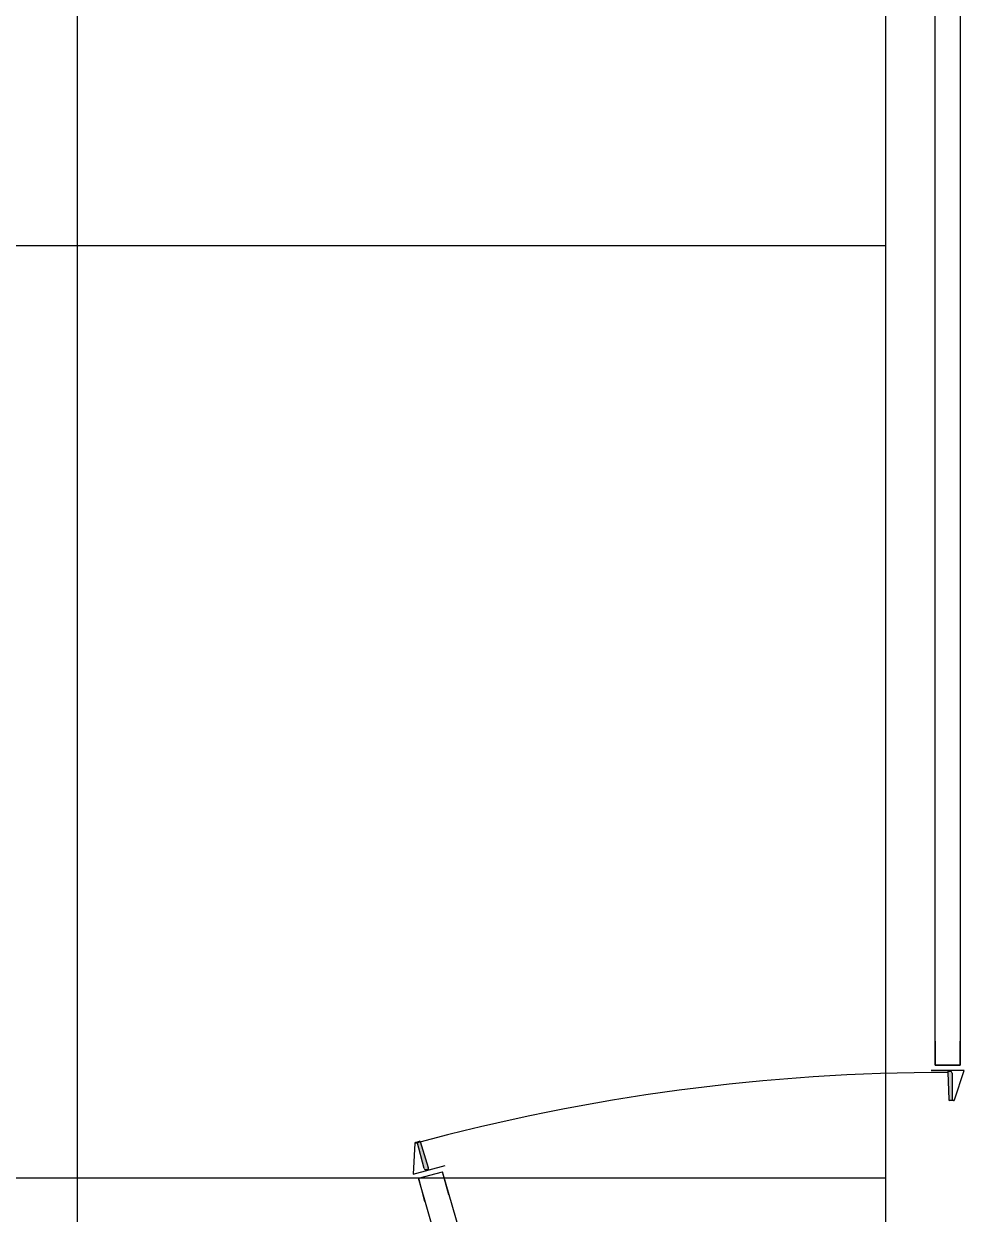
# Model space of a CAD drawing. Header units: millimetres. Extents: x 18456 to 179493, y -203649 to 469211.
# Drawn here: x 149851.5 to 150153.9, y 49444.4 to 49827.3 of the extents above; entities that cross this region are included whole.
import ezdxf

# ---------------------------------------------------------------- set-up
doc = ezdxf.new("R2010")
doc.units = ezdxf.units.MM
doc.layers.add('X-평면도(기본형)$0$FUR', color=6, linetype='Continuous', true_color=0xff00ff)
doc.layers.add('X-평면도(기본형)$0$TIL', color=5, linetype='Continuous', true_color=0x0000ff)

# ---------------------------------------------------------------- blocks, each defined once
blk = doc.blocks.new('X-평면도(기본형)$0$A$C019C01BD')
at = {"layer": 'X-평면도(기본형)$0$FUR', "true_color": 0x808080}
for points in [[(504.55, 625.21), (503.75, 625.21), (503.74, 625.21), (503.73, 625.22), (503.72, 625.22), (503.71, 625.22), (503.7, 625.22), (503.69, 625.22), (503.68, 625.22), (503.67, 625.23), (503.66, 625.23), (503.65, 625.23), (503.64, 625.24), (503.63, 625.24), (503.62, 625.24), (503.61, 625.25), (503.6, 625.25), (503.59, 625.26), (503.58, 625.26), (503.57, 625.27), (503.57, 625.28), (503.56, 625.28), (503.55, 625.29), (503.54, 625.3), (503.54, 625.3), (503.53, 625.31), (503.52, 625.32), (503.51, 625.33), (503.51, 625.33), (503.5, 625.34), (503.5, 625.35), (503.49, 625.36), (503.49, 625.37), (503.48, 625.38), (503.48, 625.39), (503.47, 625.4), (503.47, 625.41), (503.46, 625.42), (503.46, 625.43), (503.46, 625.44), (503.46, 625.45), (503.45, 625.46), (503.45, 625.47), (503.45, 625.48), (503.45, 625.49), (503.45, 625.5), (503.45, 625.51), (503.2, 634.25), (503.2, 634.26), (503.2, 634.27), (503.21, 634.28), (503.21, 634.29), (503.21, 634.3), (503.21, 634.31), (503.21, 634.32), (503.21, 634.33), (503.22, 634.34), (503.22, 634.35), (503.22, 634.36), (503.23, 634.37), (503.23, 634.38), (503.24, 634.39), (503.24, 634.4), (503.25, 634.4), (503.25, 634.41), (503.26, 634.42), (503.26, 634.43), (503.27, 634.44), (503.28, 634.45), (503.28, 634.46), (503.29, 634.46), (503.3, 634.47), (503.3, 634.48), (503.31, 634.48), (503.32, 634.49), (503.33, 634.5), (503.34, 634.5), (503.35, 634.51), (503.35, 634.51), (503.36, 634.52), (503.37, 634.52), (503.38, 634.53), (503.39, 634.53), (503.4, 634.54), (503.41, 634.54), (503.42, 634.54), (503.43, 634.54), (503.44, 634.55), (503.45, 634.55), (503.46, 634.55), (503.47, 634.55), (503.48, 634.55), (503.49, 634.55), (503.5, 634.55), (504.05, 634.55), (504.07, 634.55), (504.08, 634.55), (504.1, 634.55), (504.12, 634.55), (504.13, 634.55), (504.15, 634.54), (504.17, 634.54), (504.18, 634.53), (504.2, 634.53), (504.22, 634.52), (504.23, 634.52), (504.25, 634.51), (504.26, 634.5), (504.28, 634.5), (504.29, 634.49), (504.31, 634.48), (504.32, 634.47), (504.34, 634.46), (504.35, 634.45), (504.36, 634.44), (504.38, 634.43), (504.39, 634.42), (504.4, 634.41), (504.41, 634.39), (504.43, 634.38), (504.44, 634.37), (504.45, 634.36), (504.46, 634.34), (504.47, 634.33), (504.48, 634.31), (504.48, 634.3), (504.49, 634.28), (504.5, 634.27), (504.51, 634.25), (504.51, 634.24), (504.52, 634.22), (504.53, 634.2), (504.53, 634.19), (504.53, 634.17), (504.54, 634.16), (504.54, 634.14), (504.54, 634.12), (504.55, 634.1), (504.55, 634.09), (504.55, 634.07), (504.55, 634.05)], [(332.46, 611.88), (333.23, 612.09), (333.24, 612.09), (333.25, 612.09), (333.26, 612.09), (333.27, 612.1), (333.28, 612.1), (333.29, 612.1), (333.3, 612.1), (333.31, 612.1), (333.32, 612.1), (333.33, 612.1), (333.34, 612.1), (333.35, 612.09), (333.36, 612.09), (333.37, 612.09), (333.38, 612.09), (333.39, 612.09), (333.4, 612.08), (333.41, 612.08), (333.42, 612.08), (333.43, 612.07), (333.44, 612.07), (333.45, 612.06), (333.46, 612.06), (333.47, 612.05), (333.48, 612.05), (333.48, 612.04), (333.49, 612.03), (333.5, 612.03), (333.51, 612.02), (333.52, 612.01), (333.52, 612.01), (333.53, 612), (333.54, 611.99), (333.54, 611.98), (333.55, 611.98), (333.56, 611.97), (333.56, 611.96), (333.57, 611.95), (333.57, 611.94), (333.58, 611.93), (333.58, 611.92), (333.58, 611.91), (333.59, 611.9), (333.59, 611.89), (333.59, 611.88), (336.09, 603.51), (336.09, 603.5), (336.1, 603.49), (336.1, 603.48), (336.1, 603.46), (336.1, 603.45), (336.1, 603.44), (336.1, 603.43), (336.1, 603.42), (336.1, 603.41), (336.1, 603.4), (336.1, 603.39), (336.1, 603.38), (336.1, 603.37), (336.1, 603.36), (336.1, 603.35), (336.09, 603.34), (336.09, 603.33), (336.09, 603.32), (336.08, 603.31), (336.08, 603.3), (336.08, 603.29), (336.07, 603.28), (336.07, 603.27), (336.06, 603.26), (336.06, 603.26), (336.05, 603.25), (336.04, 603.24), (336.04, 603.23), (336.03, 603.22), (336.02, 603.21), (336.02, 603.21), (336.01, 603.2), (336, 603.19), (335.99, 603.19), (335.98, 603.18), (335.98, 603.17), (335.97, 603.17), (335.96, 603.16), (335.95, 603.16), (335.94, 603.15), (335.93, 603.15), (335.92, 603.14), (335.91, 603.14), (335.9, 603.14), (335.89, 603.13), (335.88, 603.13), (335.36, 602.99), (335.34, 602.98), (335.32, 602.98), (335.31, 602.98), (335.29, 602.98), (335.27, 602.97), (335.26, 602.97), (335.24, 602.97), (335.22, 602.97), (335.2, 602.97), (335.19, 602.97), (335.17, 602.98), (335.15, 602.98), (335.14, 602.98), (335.12, 602.98), (335.1, 602.99), (335.09, 602.99), (335.07, 603), (335.05, 603), (335.04, 603.01), (335.02, 603.02), (335.01, 603.02), (334.99, 603.03), (334.98, 603.04), (334.96, 603.05), (334.95, 603.06), (334.93, 603.07), (334.92, 603.08), (334.91, 603.09), (334.89, 603.1), (334.88, 603.11), (334.87, 603.12), (334.86, 603.13), (334.85, 603.15), (334.84, 603.16), (334.82, 603.17), (334.81, 603.19), (334.81, 603.2), (334.8, 603.22), (334.79, 603.23), (334.78, 603.25), (334.77, 603.26), (334.77, 603.28), (334.76, 603.29), (334.75, 603.31), (334.75, 603.33), (334.74, 603.34)]]:
    blk.add_hatch(color=8, dxfattribs=at).paths.add_polyline_path(points, flags=0)
at = {"layer": 'X-평면도(기본형)$0$FUR', "color": 4, "ltscale": 3, "true_color": 0x00ffff}
blk.add_line((483.13, 1200.3), (483.13, 0.3), dxfattribs=at)
at = {"layer": 'X-평면도(기본형)$0$FUR', "color": 8, "true_color": 0x808080}
for p, q in [((499.13, 644.3), (499.13, 636.61)), ((507.13, 636.61), (507.13, 644.3)), ((499.13, 636.61), (507.13, 636.61)), ((499.13, 636.61), (507.13, 636.61)), ((507.13, 636.61), (499.13, 636.61)), ((507, 636.61), (499.26, 636.61)), ((508.43, 634.88), (497.83, 634.88)), ((503.16, 634.88), (503.16, 634.88)), ((503.16, 634.88), (503.2, 634.25)), ((503.2, 634.25), (503.45, 625.51)), ((504.05, 634.55), (503.5, 634.55)), ((504.55, 634.05), (504.55, 625.21)), ((505.3, 625.43), (508.43, 634.88)), ((505.02, 625.21), (503.75, 625.21)), ((331.78, 611.48), (331.21, 601.54)), ((332.01, 611.76), (333.23, 612.09)), ((334.74, 603.34), (332.46, 611.88)), ((336.09, 603.51), (333.59, 611.88)), ((331.21, 601.54), (341.45, 604.29)), ((332.91, 600.21), (340.64, 602.28)), ((332.91, 600.21), (340.64, 602.28)), ((335.36, 602.99), (335.88, 603.13)), ((336.3, 602.91), (336.09, 603.51)), ((336.3, 602.91), (336.3, 602.91)), ((506.1, 34.78), (340.64, 602.28)), ((342.63, 594.85), (340.64, 602.28)), ((498.37, 32.71), (332.91, 600.21)), ((332.91, 600.21), (334.9, 592.78))]:
    blk.add_line(p, q, dxfattribs=at)
blk.add_lwpolyline([(499.13, 636.61), (499.13, 1185.3), (507.13, 1185.3), (507.13, 636.61)], dxfattribs=at)
for centre, radius, start, end in [((503.13, -19.59), 653.84, 89.99338, 105.19283), ((503.5, 634.25), 0.3, 90, 181.5984), ((504.05, 634.05), 0.5, 0, 90), ((503.75, 625.51), 0.3, 181.5984, 270), ((505.02, 625.51), 0.3, 270, 343.138), ((332.08, 611.47), 0.3, 105, 178.138), ((333.31, 611.8), 0.3, 16.5984, 105), ((335.23, 603.47), 0.5, 195, 285), ((335.8, 603.42), 0.3, 285, 16.5984)]:
    blk.add_arc(centre, radius, start, end, dxfattribs=at)
blk = doc.blocks.new('X-평면도(기본형)$0$BA23502100')
at = {"layer": 'X-평면도(기본형)$0$TIL'}
for p, q in [((800, 2350), (800, 1490)), ((1100, 2350), (1100, 1490)), ((600, 1750), (1700, 1750))]:
    blk.add_line(p, q, dxfattribs=at)
at = {"layer": 'X-평면도(기본형)$0$FUR', "linetype": 'ByBlock', "xscale": -1, "rotation": 90.00000000000001}
blk.add_blockref('X-평면도(기본형)$0$A$C019C01BD', (1700.3, 1973.13), dxfattribs=at)

msp = doc.modelspace()

# ---------------------------------------------------------------- block references
at = {"layer": 'X-평면도(기본형)$0$TIL', "xscale": -1, "rotation": 90}
msp.add_blockref('X-평면도(기본형)$0$BA23502100', (151618.63, 50556.08), dxfattribs=at)

doc.saveas('drawing.dxf')
